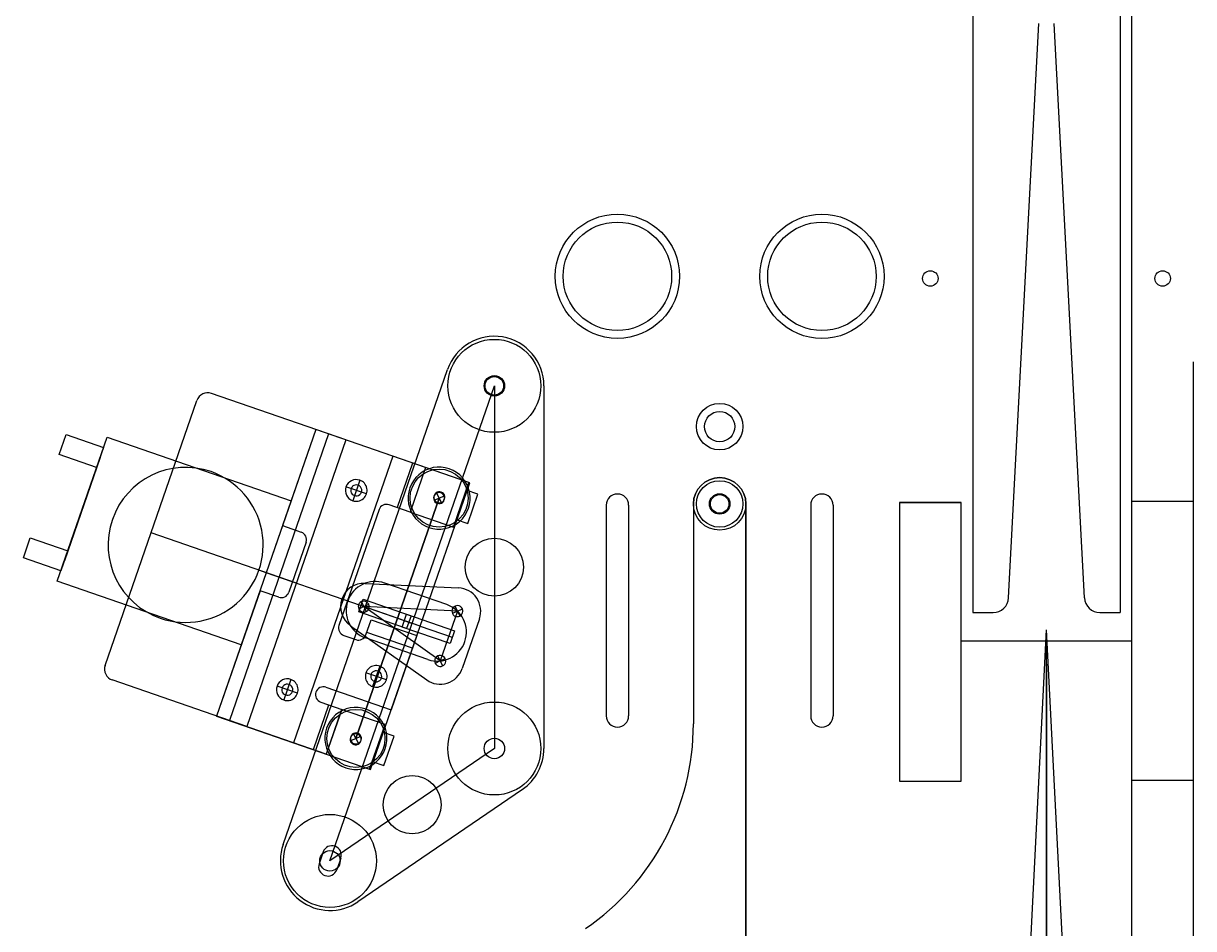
# Model space of a CAD drawing. Header units: inches. Extents: x -0.5 to 19.7, y 0 to 45.8.
# Drawn here: x 10.31 to 19.75, y 9.75 to 17.06 of the extents above; entities that cross this region are included whole.
import ezdxf

# ---------------------------------------------------------------- set-up
doc = ezdxf.new("R2010")
doc.units = ezdxf.units.IN
doc.header["$MEASUREMENT"] = 0
for name, color, linetype in [('1_250BIT_500DEP', 7, 'Continuous'), ('1A_250BIT_500DEP', 7, 'Continuous'), ('2_250BIT_250DEP', 7, 'Continuous'), ('6_125BIT_500DEP', 7, 'Continuous'), ('6A_125BIT_500DEP', 7, 'Continuous'), ('7_VCARVE_BIT', 7, 'Continuous'), ('7A_1250BALL', 7, 'Continuous'), ('8_250BIT_500OUTLINE', 7, 'Continuous'), ('CONSTRUCTION', 7, 'Continuous'), ('DF_COMP', 7, 'Continuous'), ('PLASTICS', 7, 'Continuous')]:
    doc.layers.add(name, color=color, linetype=linetype)

msp = doc.modelspace()

# ---------------------------------------------------------------- linework, layer by layer
at = {"layer": '1_250BIT_500DEP', "linetype": 'Continuous'}
for p, q in [((13.724, 12.3683), (13.222, 12.5421)), ((13.5707, 11.9253), (13.0686, 12.0991))]:
    msp.add_line(p, q, dxfattribs=at)
for centre in [(13.6613, 13.2277), (14.1072, 12.6707), (12.9901, 11.2886), (13.4438, 10.7542)]:
    msp.add_circle(centre, 0.2344, dxfattribs=at)
for centre, start, end in [((13.1453, 12.3206), 70.90651, 250.90651), ((13.6473, 12.1468), 250.90651, 70.90651)]:
    msp.add_arc(centre, 0.2344, start, end, dxfattribs=at)
at = {"layer": '1A_250BIT_500DEP', "linetype": 'Continuous'}
for centre in [(15.1004, 15.0177), (16.7504, 15.0172)]:
    msp.add_circle(centre, 0.4375, dxfattribs=at)
at = {"layer": '2_250BIT_250DEP', "linetype": 'Continuous'}
for centre in [(15.1004, 15.0177), (16.7504, 15.0172)]:
    msp.add_circle(centre, 0.5015, dxfattribs=at)
at = {"layer": '6_125BIT_500DEP', "linetype": 'Continuous'}
for p, q in [((15.0104, 13.1709), (15.0104, 11.4709)), ((15.1904, 13.1709), (15.1904, 11.4709)), ((16.6604, 13.1709), (16.6604, 11.4709)), ((16.8404, 13.1709), (16.8404, 11.4709))]:
    msp.add_line(p, q, dxfattribs=at)
for centre, radius in [((14.1072, 14.1338), 0.0825), ((15.9254, 13.8048), 0.1225), ((15.9254, 13.1809), 0.0825), ((14.1072, 11.2076), 0.0825), ((12.7804, 10.3007), 0.0825)]:
    msp.add_circle(centre, radius, dxfattribs=at)
for centre, start, end in [((15.1004, 13.1709), 0, 180), ((16.7504, 13.1709), 0, 180), ((15.1004, 11.4709), 180, 0), ((16.7504, 11.4709), 180, 0)]:
    msp.add_arc(centre, 0.09, start, end, dxfattribs=at)
at = {"layer": '6A_125BIT_500DEP', "linetype": 'Continuous'}
for centre in [(17.6254, 15), (19.4999, 15)]:
    msp.add_circle(centre, 0.0625, dxfattribs=at)
at = {"layer": '7_VCARVE_BIT', "linetype": 'Continuous'}
msp.add_circle((17.6254, 15), 0.0625, dxfattribs=at)
at = {"layer": '7A_1250BALL', "linetype": 'Continuous'}
for p in [(18.157, 4.165), (18.5632, 4.165), (18.9694, 4.165)]:
    msp.add_line(p, (18.5632, 12.165), dxfattribs=at)
at = {"layer": '8_250BIT_500OUTLINE', "linetype": 'Continuous'}
msp.add_line((19.2498, 45.5), (19.2499, 4.165), dxfattribs=at)
at = {"layer": 'CONSTRUCTION', "linetype": 'Continuous'}
for p, q in [((17.3754, 13.1931), (17.3754, 10.9431)), ((17.8754, 13.1931), (17.3754, 13.1931)), ((17.8754, 10.9431), (17.8754, 13.1931)), ((19.2499, 13.2016), (19.2499, 10.9516)), ((19.7499, 13.2016), (19.2499, 13.2016)), ((19.7499, 10.9516), (19.7499, 13.2016)), ((17.3754, 10.9431), (17.8754, 10.9431)), ((19.2499, 10.9516), (19.7499, 10.9516))]:
    msp.add_line(p, q, dxfattribs=at)
at = {"layer": 'DF_COMP', "linetype": 'Continuous'}
for p, q in [((19.1582, 26.2423), (19.1582, 12.3048)), ((17.9682, 23.2423), (17.9682, 12.3048)), ((18.2569, 12.4232), (18.5007, 17.058)), ((18.8694, 12.4232), (18.6256, 17.058)), ((19.7499, 6.0766), (19.7499, 14.3266)), ((12.9097, 13.6971), (11.8238, 14.073)), ((12.7804, 10.3007), (14.1072, 14.1338)), ((14.1072, 14.1338), (14.1072, 11.2076)), ((10.9663, 11.8774), (11.7066, 14.0161)), ((10.5799, 12.5572), (10.9826, 13.7207)), ((10.5948, 13.5795), (10.6505, 13.7403)), ((10.6505, 13.7403), (10.9532, 13.6355)), ((10.9826, 13.7207), (12.4677, 13.2066)), ((12.6666, 13.7812), (11.866, 11.4685)), ((12.7697, 13.7455), (11.9691, 11.4328)), ((12.9097, 13.6971), (12.1091, 11.3844)), ((12.6666, 13.7812), (12.3981, 13.0056)), ((13.551, 13.4751), (12.6666, 13.7812)), ((13.9081, 13.3515), (12.6666, 13.7812)), ((10.9532, 13.6355), (10.8975, 13.4747)), ((10.8975, 13.4747), (10.5948, 13.5795)), ((10.9253, 13.5551), (10.6372, 12.7227)), ((13.2873, 13.5664), (12.4868, 11.2537)), ((13.4479, 13.5108), (13.3235, 13.1513)), ((13.551, 13.4751), (13.4266, 13.1156)), ((13.551, 13.4751), (13.4266, 13.1156)), ((13.901, 13.3539), (13.551, 13.4751)), ((13.0754, 13.261), (12.9099, 13.3183)), ((13.0213, 13.3724), (12.964, 13.2069)), ((13.1075, 11.0388), (13.9081, 13.3515)), ((13.7765, 12.9945), (13.901, 13.3539)), ((13.6613, 13.2277), (12.9901, 11.2886)), ((12.9901, 11.2886), (13.6613, 13.2277)), ((13.6613, 13.2277), (13.6212, 13.2082)), ((13.6613, 13.2277), (13.6418, 13.2678)), ((13.6613, 13.2277), (13.7014, 13.2472)), ((13.6613, 13.2277), (13.6808, 13.1876)), ((13.8797, 13.2925), (13.7978, 13.056)), ((13.9743, 13.2597), (13.8797, 13.2925)), ((13.8924, 13.0232), (13.9743, 13.2597)), ((12.4677, 13.2066), (12.0649, 12.0432)), ((13.1769, 13.1348), (12.8534, 12.2003)), ((13.4266, 13.1156), (13.2577, 13.1741)), ((15.7134, 13.1809), (15.7134, 11.4055)), ((16.1374, 13.1809), (16.1374, 9.4043)), ((17.3754, 13.1931), (17.8754, 13.1931)), ((13.4266, 13.1156), (13.7765, 12.9945)), ((13.7978, 13.056), (13.8924, 13.0232)), ((12.5094, 12.5407), (11.3365, 12.9467)), ((12.3981, 13.0056), (12.549, 12.9534)), ((10.3067, 12.7471), (10.3623, 12.9079)), ((10.3623, 12.9079), (10.665, 12.8031)), ((12.5882, 12.8725), (12.4481, 12.4677)), ((10.665, 12.8031), (10.6094, 12.6423)), ((10.6094, 12.6423), (10.3067, 12.7471)), ((12.2663, 12.6249), (12.2072, 12.6453)), ((13.5078, 12.1951), (12.2663, 12.6249)), ((12.0649, 12.0432), (10.5799, 12.5572)), ((12.2164, 12.4806), (11.866, 11.4685)), ((12.3672, 12.4284), (12.2164, 12.4806)), ((13.0645, 12.5397), (13.8181, 12.5034)), ((13.0123, 12.3089), (13.048, 12.412)), ((13.0538, 12.3523), (13.0343, 12.3924)), ((13.048, 12.412), (13.4348, 12.2781)), ((13.0538, 12.3523), (13.0938, 12.3718)), ((13.3991, 12.175), (13.0123, 12.3089)), ((13.0538, 12.3523), (13.0137, 12.3328)), ((13.5078, 12.1951), (13.0301, 12.3605)), ((13.8091, 12.3159), (13.0538, 12.3523)), ((13.0538, 12.3523), (13.0732, 12.3122)), ((13.67, 11.9139), (13.0538, 12.3523)), ((13.3632, 12.1875), (13.3989, 12.2906)), ((13.3989, 12.2906), (13.7857, 12.1566)), ((13.4348, 12.2781), (13.3991, 12.175)), ((13.8091, 12.3159), (13.67, 11.9139)), ((13.8091, 12.3159), (13.769, 12.2965)), ((13.8091, 12.3159), (13.7896, 12.356)), ((13.8091, 12.3159), (13.8492, 12.3354)), ((13.8091, 12.3159), (13.8286, 12.2758)), ((17.9682, 12.3048), (18.1321, 12.3048)), ((18.9943, 12.3048), (19.1582, 12.3048)), ((12.9464, 12.1984), (13.5612, 11.761)), ((13.0709, 12.125), (13.113, 12.2465)), ((13.113, 12.2465), (13.4814, 12.119)), ((13.3257, 12.2582), (13.4438, 12.2173)), ((13.7501, 12.0535), (13.3632, 12.1875)), ((13.5078, 12.1951), (13.7679, 12.1051)), ((13.9865, 12.2545), (13.8473, 11.8525)), ((12.8926, 12.1194), (12.9901, 12.0857)), ((13.4457, 12.0159), (13.0773, 12.1434)), ((13.4814, 12.119), (13.2738, 11.5193)), ((13.7857, 12.1566), (13.7501, 12.0535)), ((17.8754, 12.0766), (19.2499, 12.0766)), ((13.67, 11.9139), (13.6299, 11.8944)), ((13.67, 11.9139), (13.6505, 11.954)), ((13.67, 11.9139), (13.71, 11.9334)), ((13.67, 11.9139), (13.6894, 11.8738)), ((13.2363, 11.7611), (13.0707, 11.8184)), ((13.1821, 11.8725), (13.1248, 11.707)), ((18.5626, 11.8891), (18.5626, 3.8891)), ((12.1091, 11.3844), (11.0232, 11.7603)), ((12.5188, 11.653), (12.3533, 11.7103)), ((12.4647, 11.7644), (12.4074, 11.5989)), ((12.7479, 11.7013), (13.2738, 11.5193)), ((12.6473, 11.1981), (12.7721, 11.5585)), ((12.7063, 11.5812), (12.8752, 11.5228)), ((12.8752, 11.5228), (12.7504, 11.1624)), ((12.8749, 11.5218), (12.7504, 11.1624)), ((13.2248, 11.4007), (12.8749, 11.5218)), ((11.866, 11.4685), (13.1075, 11.0388)), ((12.7504, 11.1624), (11.866, 11.4685)), ((13.1004, 11.0412), (13.2248, 11.4007)), ((13.2036, 11.3392), (13.1217, 11.1027)), ((13.2981, 11.3064), (13.2036, 11.3392)), ((12.9901, 11.2886), (12.95, 11.2692)), ((12.9901, 11.2886), (12.9706, 11.3287)), ((12.9901, 11.2886), (13.0302, 11.3081)), ((12.9901, 11.2886), (13.0096, 11.2486)), ((13.2163, 11.07), (13.2981, 11.3064)), ((12.7504, 11.1624), (13.1004, 11.0412)), ((14.1072, 11.2076), (12.7804, 10.3007)), ((13.1217, 11.1027), (13.2163, 11.07))]:
    msp.add_line(p, q, dxfattribs=at)
for centre, radius in [((14.1072, 14.1338), 0.375), ((15.9254, 13.8048), 0.1875), ((15.9254, 13.1809), 0.212), ((15.9254, 13.1809), 0.1875), ((14.1072, 11.2076), 0.375), ((12.7804, 10.3007), 0.375)]:
    msp.add_circle(centre, radius, dxfattribs=at)
for centre, radius, start, end in [((11.7937, 13.9859), 0.0921, 70.90662, 115.90597), ((11.7937, 13.9859), 0.0921, 115.90661, 160.90598), ((11.616, 12.8498), 0.6258, 70.91054, 160.89133), ((11.616, 12.85), 0.6256, 10.90698, 70.90433), ((13.6613, 13.2277), 0.2503, 130.90698, 190.90433), ((13.6613, 13.2277), 0.2503, 70.90698, 130.90433), ((13.6613, 13.2277), 0.2503, 10.90698, 70.90433), ((12.9927, 13.2897), 0.0876, 160.91053, 250.89132), ((12.9927, 13.2896), 0.0876, 70.91055, 160.89133), ((12.9927, 13.2897), 0.0445, 130.90696, 190.90436), ((12.9927, 13.2897), 0.0445, 70.90697, 130.90432), ((12.9927, 13.2897), 0.0445, 10.90696, 70.90434), ((12.9927, 13.2897), 0.0876, 10.90698, 70.90433), ((12.9927, 13.2897), 0.0445, 190.90696, 250.90434), ((12.9927, 13.2897), 0.0876, 250.90699, 310.90431), ((12.9927, 13.2897), 0.0445, 250.90699, 310.90431), ((12.9927, 13.2897), 0.0445, 310.90698, 10.90434), ((12.9927, 13.2897), 0.0876, 310.90698, 10.90432), ((13.6613, 13.2277), 0.0445, 130.90697, 190.90435), ((13.6638, 13.2348), 0.0445, 130.90702, 190.90429), ((13.6638, 13.2348), 0.0445, 190.90696, 250.90434), ((13.6613, 13.2277), 0.0445, 70.90697, 130.90432), ((13.6638, 13.2348), 0.0445, 70.90699, 130.90431), ((13.6613, 13.2277), 0.0445, 10.90696, 70.90434), ((13.6638, 13.2348), 0.0445, 10.90698, 70.90432), ((13.6613, 13.2277), 0.0445, 310.90697, 10.90435), ((13.6638, 13.2348), 0.0445, 310.907, 10.90432), ((13.6613, 13.2277), 0.2503, 310.90698, 10.90432), ((13.2369, 13.114), 0.0636, 115.90664, 160.90597), ((13.2369, 13.114), 0.0636, 70.90663, 115.90595), ((13.6613, 13.2277), 0.2503, 190.90698, 250.90433), ((13.6613, 13.2277), 0.0445, 190.90696, 250.90434), ((13.6613, 13.2277), 0.0445, 250.90699, 310.90431), ((13.6638, 13.2348), 0.0445, 250.90694, 310.90436), ((11.6162, 12.85), 0.6258, 160.91053, 250.89133), ((13.6613, 13.2277), 0.2503, 250.90698, 310.90433), ((11.616, 12.85), 0.6256, 310.90698, 10.90433), ((12.5282, 12.8933), 0.0636, 25.90661, 70.90598), ((12.5282, 12.8933), 0.0636, 340.90663, 25.90599), ((12.388, 12.4885), 0.0636, 295.90662, 340.90597), ((13.0538, 12.3523), 0.1877, 86.70705, 160.90042), ((13.8091, 12.3159), 0.1877, 34.07504, 87.24191), ((11.616, 12.85), 0.6256, 250.90698, 310.90433), ((12.388, 12.4885), 0.0636, 250.90659, 295.906), ((13.0538, 12.3523), 0.1877, 160.90794, 235.10131), ((13.0538, 12.3523), 0.0445, 130.907, 190.90432), ((13.0538, 12.3523), 0.0445, 70.90699, 130.90431), ((13.0538, 12.3523), 0.0445, 10.90701, 70.90429), ((13.8091, 12.3159), 0.1877, 340.90671, 34.07358), ((18.1321, 12.4298), 0.125, 270, 356.98825), ((18.9943, 12.4298), 0.125, 183.01175, 270), ((13.0538, 12.3523), 0.0445, 190.90696, 250.90434), ((13.0538, 12.3523), 0.0445, 250.90699, 310.90432), ((13.0538, 12.3523), 0.0445, 310.90696, 10.90432), ((13.8091, 12.3159), 0.0445, 130.90699, 190.9043), ((13.8091, 12.3159), 0.0445, 190.90699, 250.90431), ((13.8091, 12.3159), 0.0445, 70.90699, 130.90432), ((13.8091, 12.3159), 0.0445, 250.90697, 310.90433), ((13.8091, 12.3159), 0.0445, 10.90698, 70.90432), ((13.8091, 12.3159), 0.0445, 310.90696, 10.90436), ((12.9134, 12.1795), 0.0636, 160.90659, 205.906), ((12.9134, 12.1795), 0.0636, 205.90661, 250.906), ((13.0109, 12.1458), 0.0636, 250.90663, 295.90599), ((13.0109, 12.1458), 0.0636, 295.90661, 340.90598), ((13.67, 11.9139), 0.0445, 130.90698, 190.90434), ((13.67, 11.9139), 0.0445, 190.90696, 250.90434), ((13.67, 11.9139), 0.0445, 70.90699, 130.90432), ((13.6699, 11.9139), 0.0445, 10.907, 70.90432), ((13.6699, 11.9139), 0.0445, 310.90696, 10.90432), ((11.0534, 11.8473), 0.0921, 160.90662, 205.90597), ((11.0534, 11.8473), 0.0921, 205.90661, 250.90598), ((13.1535, 11.7897), 0.0876, 130.90698, 190.90432), ((13.1535, 11.7897), 0.0876, 70.90699, 130.90431), ((13.1535, 11.7897), 0.0445, 130.90697, 190.90431), ((13.1535, 11.7897), 0.0445, 70.90699, 130.90432), ((13.1535, 11.7897), 0.0445, 10.90696, 70.90434), ((13.1535, 11.7897), 0.0876, 10.90698, 70.90433), ((13.1535, 11.7897), 0.0876, 310.90698, 10.90432), ((13.67, 11.9139), 0.0445, 250.90694, 310.90437), ((13.6699, 11.9139), 0.1877, 287.73848, 340.90535), ((12.4361, 11.6817), 0.0876, 160.91053, 250.89132), ((12.4361, 11.6816), 0.0876, 70.91054, 160.89133), ((12.4361, 11.6817), 0.0445, 130.90696, 190.90432), ((12.4361, 11.6817), 0.0445, 70.90698, 130.90436), ((12.4361, 11.6817), 0.0445, 10.90699, 70.90432), ((12.4361, 11.6817), 0.0876, 10.90698, 70.90433), ((13.1535, 11.7897), 0.0876, 190.90698, 250.90433), ((13.1535, 11.7897), 0.0445, 190.90696, 250.90434), ((13.1535, 11.7897), 0.0876, 250.90699, 310.90431), ((13.1535, 11.7897), 0.0445, 250.90699, 310.90431), ((13.1535, 11.7897), 0.0445, 310.90698, 10.90434), ((13.67, 11.9139), 0.1877, 234.57015, 287.73701), ((12.4361, 11.6817), 0.0445, 190.90702, 250.90429), ((12.4361, 11.6817), 0.0876, 250.90698, 310.90432), ((12.4361, 11.6817), 0.0445, 250.90699, 310.90435), ((12.4361, 11.6817), 0.0445, 310.90696, 10.90436), ((12.4361, 11.6817), 0.0876, 310.90699, 10.90432), ((12.7271, 11.6413), 0.0636, 160.90659, 205.906), ((12.7271, 11.6413), 0.0636, 115.90663, 160.90598), ((12.7271, 11.6413), 0.0636, 70.90659, 115.906), ((12.7271, 11.6413), 0.0636, 205.90661, 250.906), ((12.9901, 11.2886), 0.2503, 70.90698, 130.90433), ((12.9901, 11.2886), 0.2503, 10.90698, 70.90432), ((12.9901, 11.2886), 0.2503, 130.90698, 190.90433), ((12.9901, 11.2886), 0.0445, 70.90697, 130.90433), ((12.9901, 11.2886), 0.2503, 310.90698, 10.90432), ((13.7134, 11.4055), 2, 304.35312, 0), ((12.9901, 11.2886), 0.2503, 190.90699, 250.90432), ((12.9876, 11.2815), 0.0445, 130.90699, 190.9043), ((12.9876, 11.2815), 0.0445, 190.90699, 250.90431), ((12.9901, 11.2886), 0.0445, 130.90696, 190.90432), ((12.9901, 11.2886), 0.0445, 190.90698, 250.90432), ((12.9876, 11.2815), 0.0445, 70.90699, 130.90432), ((12.9876, 11.2815), 0.0445, 250.90694, 310.90436), ((12.9901, 11.2886), 0.0445, 250.90699, 310.90431), ((12.9876, 11.2815), 0.0445, 10.90698, 70.90432), ((12.9901, 11.2886), 0.0445, 10.90696, 70.90434), ((12.9876, 11.2815), 0.0445, 310.90696, 10.90436), ((12.9901, 11.2886), 0.0445, 310.90702, 10.90429), ((12.9901, 11.2886), 0.2503, 250.90698, 310.90432)]:
    msp.add_arc(centre, radius, start, end, dxfattribs=at)
at = {"layer": 'PLASTICS', "linetype": 'Continuous'}
for p, q in [((12.4024, 10.4316), (13.7293, 14.2647)), ((14.5072, 14.1338), (14.5072, 11.2076)), ((15.7134, 13.1809), (15.7134, 11.4055)), ((16.1374, 9.6681), (16.1374, 13.1809)), ((14.333, 10.8774), (13.0061, 9.9705)), ((12.7259, 10.3725), (12.6932, 10.278)), ((12.8676, 10.3234), (12.8349, 10.2289))]:
    msp.add_line(p, q, dxfattribs=at)
for centre in [(14.1072, 14.1338), (15.9254, 13.1809)]:
    msp.add_circle(centre, 0.075, dxfattribs=at)
for centre, radius, start, end in [((14.1072, 14.1338), 0.4, 0, 160.90651), ((15.9254, 13.1809), 0.212, 0, 180), ((13.7134, 11.4055), 2, 304.35312, 0), ((14.1072, 11.2076), 0.4, 304.35312, 0), ((12.7804, 10.3007), 0.4, 160.90651, 304.35312), ((12.7968, 10.348), 0.075, 340.90651, 160.90651), ((12.764, 10.2535), 0.075, 160.90651, 340.90651)]:
    msp.add_arc(centre, radius, start, end, dxfattribs=at)

doc.saveas('drawing.dxf')
